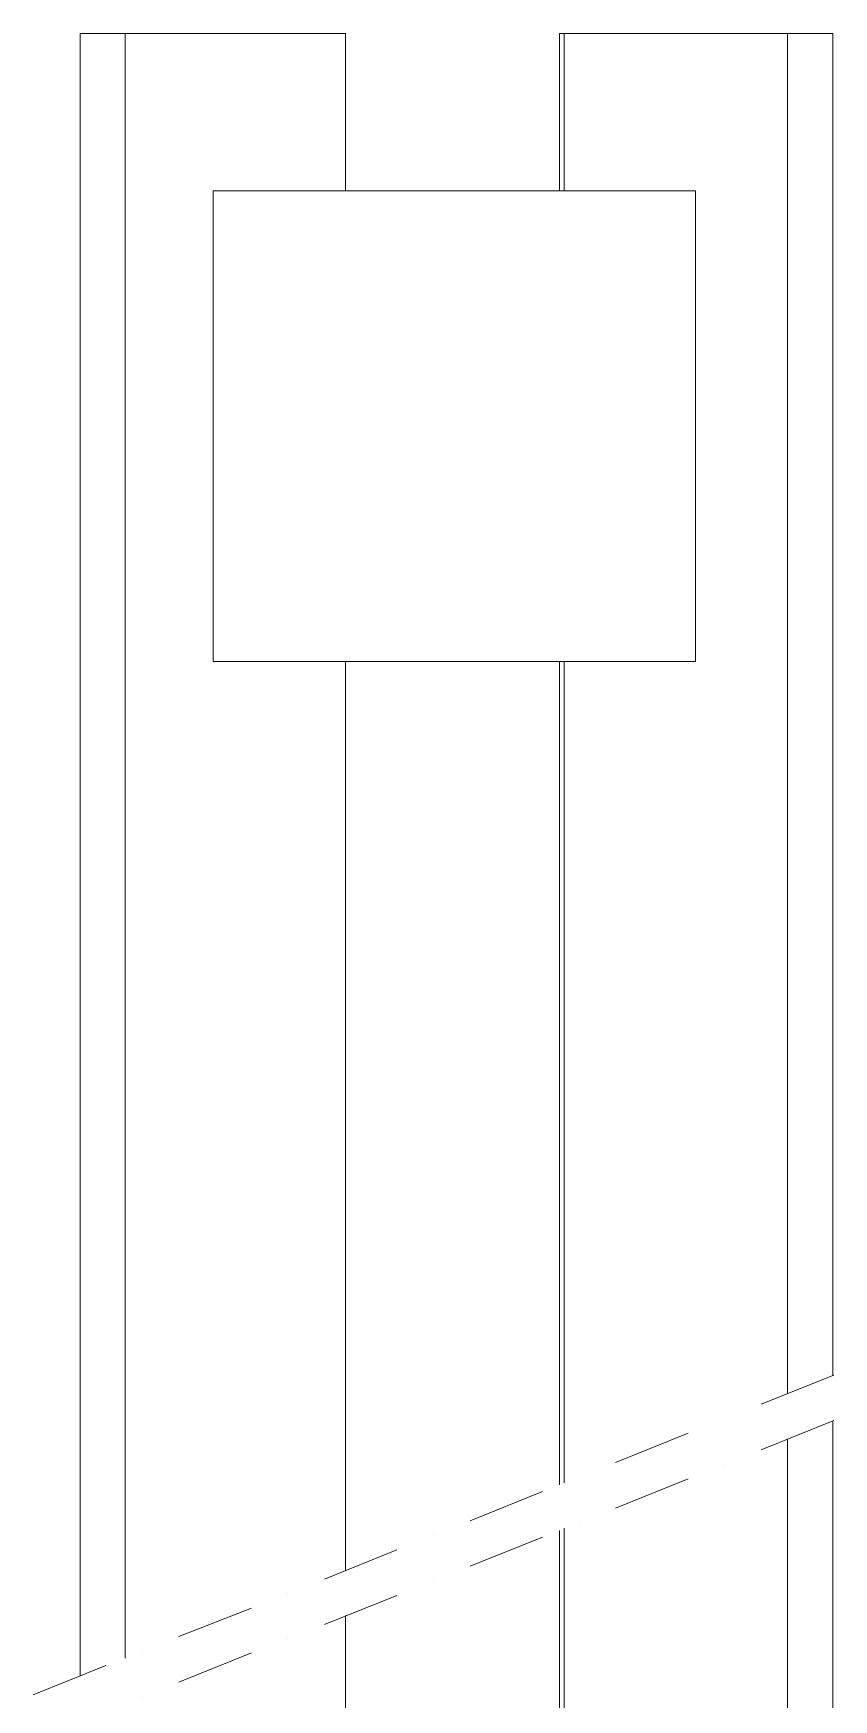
# Model space of a CAD drawing. Header units: millimetres. Extents: x 182 to 575, y -105 to 95.
# Drawn here: x 316.26 to 321.37, y 82.96 to 93.58 of the extents above; entities that cross this region are included whole.
import ezdxf

# ---------------------------------------------------------------- set-up
doc = ezdxf.new("R2010")
doc.units = ezdxf.units.MM
doc.header["$MEASUREMENT"] = 0
doc.layers.add('PDF_Geometry', color=7, linetype='Continuous')

msp = doc.modelspace()

# ---------------------------------------------------------------- linework, layer by layer
at = {"layer": 'PDF_Geometry', "lineweight": 13}
for points in [[(318.252, 92.578), (318.252, 93.582), (316.847, 93.582), (316.847, 83.225), (316.847, 93.582), (316.561, 93.582), (316.561, 83.111)], [(321.361, 85.025), (321.361, 93.582), (321.071, 93.582), (321.071, 84.911), (321.071, 93.582), (319.647, 93.582), (319.647, 92.578), (319.647, 93.582), (319.618, 93.582), (319.618, 92.578)], [(318.252, 83.787), (318.252, 89.578)], [(319.618, 89.578), (319.618, 84.33)], [(319.647, 89.578), (319.647, 84.344), (319.647, 89.578)], [(321.361, 84.735), (321.361, 71.449)], [(321.071, 72.168), (321.071, 84.621), (321.071, 71.454)], [(319.618, 84.04), (319.618, 71.387)], [(319.647, 72.168), (319.647, 84.054), (319.647, 71.392)], [(318.252, 71.216), (318.252, 83.497)]]:
    msp.add_lwpolyline(points, dxfattribs=at)
msp.add_lwpolyline([(320.485, 92.578), (317.409, 92.578), (317.409, 89.578), (320.485, 89.578)], close=True, dxfattribs=at)
at = {"layer": 'PDF_Geometry', "lineweight": 20}
for points in [[(320.904, 84.844), (321.366, 85.03)], [(319.975, 84.473), (320.437, 84.659)], [(320.671, 84.749), (320.671, 84.749)], [(320.904, 84.554), (321.366, 84.74)], [(320.671, 84.459), (320.671, 84.459)], [(319.742, 84.382), (319.742, 84.382)], [(319.975, 84.182), (320.437, 84.368)], [(319.047, 84.101), (319.509, 84.287)], [(319.742, 84.092), (319.742, 84.092)], [(318.118, 83.73), (318.58, 83.916)], [(318.814, 84.011), (318.814, 84.011)], [(319.047, 83.811), (319.509, 83.997)], [(318.814, 83.721), (318.814, 83.721)], [(317.885, 83.64), (317.885, 83.64)], [(318.118, 83.44), (318.58, 83.625)], [(317.19, 83.363), (317.652, 83.544)], [(317.885, 83.349), (317.885, 83.349)], [(316.261, 82.992), (316.723, 83.178)], [(316.956, 83.268), (316.956, 83.268)], [(317.19, 83.073), (317.652, 83.259)], [(316.956, 82.978), (316.956, 82.978)]]:
    msp.add_lwpolyline(points, dxfattribs=at)

doc.saveas('drawing.dxf')
